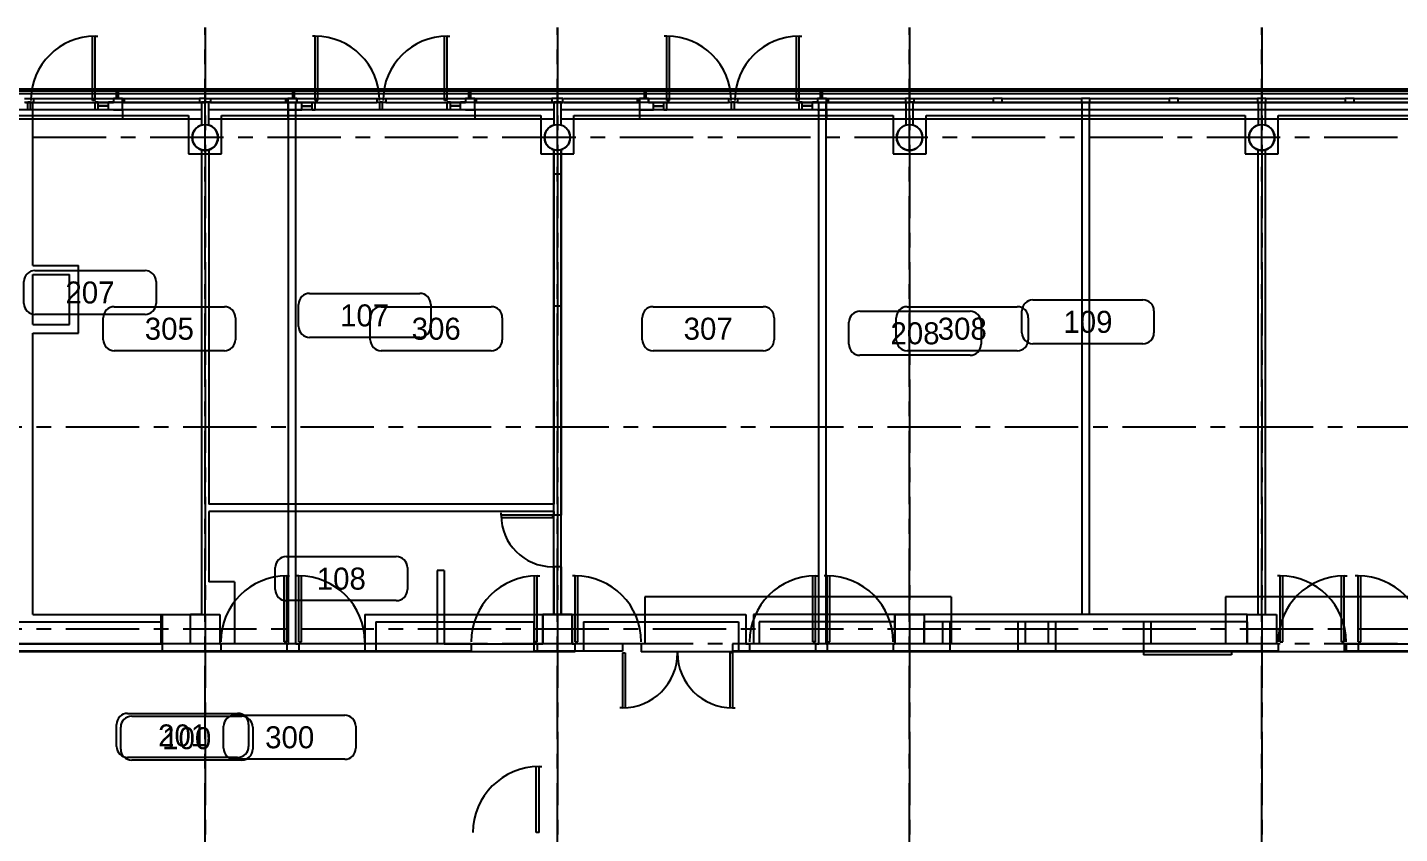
# Model space of a CAD drawing. Header units: inches. Extents: x -116 to 4157, y -436 to 3586.
# Drawn here: x 2633 to 3381, y 2877 to 3317 of the extents above; entities that cross this region are included whole.
import ezdxf
from ezdxf.enums import TextEntityAlignment as Align

# ---------------------------------------------------------------- set-up
doc = ezdxf.new("R2010")
doc.units = ezdxf.units.IN
doc.header["$LTSCALE"] = 32
doc.header["$MEASUREMENT"] = 0
doc.linetypes.add('CENTER', pattern=[2, 1.25, -0.25, 0.25, -0.25])
doc.layers.get('0').update_dxf_attribs({"color": 5, "linetype": 'CONTINUOUS'})
for name, color, linetype in [('F1-BLDG1', 7, 'CONTINUOUS'), ('F1-BLDG3', 161, 'CONTINUOUS'), ('f1-bldg4', 2, 'CONTINUOUS'), ('F1-DOOR1', 3, 'CONTINUOUS'), ('F1-RMNOS', 3, 'CONTINUOUS'), ('F1-WINDOW1', 1, 'CONTINUOUS'), ('F1-WINDOW2', 4, 'CONTINUOUS'), ('F2-BLDG1', 7, 'CONTINUOUS'), ('F2-BLDG3', 161, 'CONTINUOUS'), ('f2-bldg4', 2, 'CONTINUOUS'), ('F2-DOOR1', 3, 'CONTINUOUS'), ('F2-RMNOS', 3, 'CONTINUOUS'), ('F2-WINDOW1', 1, 'CONTINUOUS'), ('F2-WINDOW2', 4, 'CONTINUOUS'), ('F3-BLDG1', 7, 'CONTINUOUS'), ('F3-BLDG3', 161, 'CONTINUOUS'), ('f3-bldg4', 2, 'CONTINUOUS'), ('F3-DOOR1', 3, 'CONTINUOUS'), ('F3-RMNOS', 3, 'CONTINUOUS'), ('F3-WINDOW1', 1, 'CONTINUOUS'), ('F3-WINDOW2', 4, 'CONTINUOUS'), ('FB-BLDG1', 7, 'CONTINUOUS')]:
    doc.layers.add(name, color=color, linetype=linetype)
for name, color, linetype, plot in [('F1-CENTER-MISC', 240, 'CENTER', False), ('F1-COLUMN1', 8, 'CONTINUOUS', False), ('F2-COLUMN1', 8, 'CONTINUOUS', False), ('F3-COLUMN1', 8, 'CONTINUOUS', False), ('fb-centermisc1', 20, 'CENTER', False)]:
    doc.layers.add(name, color=color, linetype=linetype, plot=plot)
doc.styles.add('RMNOS', font='HANDLET.SHX')

# ---------------------------------------------------------------- blocks, each defined once
blk = doc.blocks.new('ADR-36L')
for p, q in [((0, 37), (-1.5, 37)), ((0, 1), (0, 37)), ((1.5, 1), (1.5, 36.97)), ((0, 1), (1.5, 1))]:
    blk.add_line(p, q)
blk.add_arc((0, 1), 36, 0, 90)
blk = doc.blocks.new('ADR-36R')
for p, q in [((-1.5, 1), (-1.5, 36.97)), ((0, 1), (0, 37)), ((0, 37), (1.5, 37)), ((0, 1), (-1.5, 1))]:
    blk.add_line(p, q)
blk.add_arc((0, 1), 36, 90, 180)
blk = doc.blocks.new('ADR-30R')
for p, q in [((-1.5, 1), (-1.5, 30.96)), ((0, 31), (1.5, 31)), ((0, 1), (0, 31)), ((0, 1), (-1.5, 1))]:
    blk.add_line(p, q)
blk.add_arc((0, 1), 30, 90, 180)
blk = doc.blocks.new('ADR-30L')
for p, q in [((0, 31), (-1.5, 31)), ((0, 1), (0, 31)), ((1.5, 1), (1.5, 30.96)), ((0, 1), (1.5, 1))]:
    blk.add_line(p, q)
blk.add_arc((0, 1), 30, 0, 90)
blk = doc.blocks.new('RMNOS')
at = {"color": 11}
for p, q in [((-0.3125, 0.125), (0.3125, 0.125)), ((-0.375, -0.0625), (-0.375, 0.0625)), ((0.375, 0.0625), (0.375, -0.0625)), ((0.3125, -0.125), (-0.3125, -0.125))]:
    blk.add_line(p, q, dxfattribs=at)
for centre, start, end in [((-0.3125, 0.0625), 90, 180), ((0.3125, 0.0625), 0, 90), ((-0.3125, -0.0625), 180, 270), ((0.3125, -0.0625), 270, 0)]:
    blk.add_arc(centre, 0.0625, start, end, dxfattribs=at)
at = {"color": 9, "style": 'RMNOS'}
blk.add_attdef('ROOM', text='', height=0.125, dxfattribs=at).set_placement((0, 0), align=Align.MIDDLE)

msp = doc.modelspace()

# ---------------------------------------------------------------- linework, layer by layer
at = {"layer": 'F1-BLDG1'}
for p, q in [((2728.03, 3276.25), (2728.03, 3263.71)), ((2732.03, 3276.25), (2728.03, 3276.25)), ((2732.03, 3263.71), (2732.03, 3276.25)), ((2920.03, 3276.25), (2920.03, 3263.71)), ((2924.03, 3276.25), (2920.03, 3276.25)), ((2924.03, 3263.71), (2924.03, 3276.25)), ((2728.03, 3250.29), (2728.03, 2997)), ((2732.03, 3250.29), (2732.03, 3057)), ((2920.03, 3250.29), (2920.03, 3057)), ((2924.03, 3250.29), (2924.03, 3051)), ((2920.03, 3057), (2732.03, 3057)), ((2920.03, 3053), (2732.03, 3053)), ((2732.03, 3053), (2732.03, 3014.75)), ((2920.03, 3053), (2920.03, 3051)), ((2924.03, 3051), (2920.03, 3051)), ((2924.03, 3023), (2920.03, 3023)), ((2920.03, 3023), (2920.03, 2997)), ((2924.03, 3023), (2924.03, 2997)), ((2746.03, 3014.75), (2732.03, 3014.75)), ((2746.03, 3014.75), (2746.03, 2981)), ((2856.53, 3021), (2856.53, 2981)), ((2860.28, 3021), (2856.53, 3021)), ((2860.28, 3021), (2860.28, 2981)), ((2969.78, 3006.5), (2969.78, 2981)), ((3136.78, 3006.5), (2969.78, 3006.5)), ((3136.78, 3006.5), (3136.78, 2981)), ((3286.28, 3006.5), (3286.28, 2981)), ((3450.78, 3006.5), (3286.28, 3006.5)), ((2706.53, 2997), (2706.53, 2981)), ((2706.53, 2997), (2722.03, 2997)), ((2728.03, 2997), (2722.03, 2997)), ((2914.03, 2997), (2914.03, 2981)), ((2930.03, 2997), (2914.03, 2997)), ((2930.03, 2981), (2930.03, 2997)), ((2546.78, 2981), (2706.53, 2981)), ((2856.53, 2981), (2746.03, 2981)), ((2860.28, 2981), (2914.03, 2981)), ((2930.03, 2981), (2931.78, 2981)), ((2931.78, 2976.5), (2931.78, 2981)), ((2967.78, 2981), (2967.78, 2976.5)), ((2969.78, 2981), (2967.78, 2981)), ((3286.28, 2981), (3136.78, 2981)), ((2931.78, 2976.5), (2526.03, 2976.5)), ((3452.78, 2976.5), (2967.78, 2976.5))]:
    msp.add_line(p, q, dxfattribs=at)
for centre in [(3114.03, 3257), (3306.03, 3257)]:
    msp.add_circle(centre, 7, dxfattribs=at)
for centre, start, end in [((2730.03, 3257), 106.60155, 253.39845), ((2730.03, 3257), 286.60155, 73.39845), ((2922.03, 3257), 106.60155, 253.39845), ((2922.03, 3257), 286.60155, 73.39845)]:
    msp.add_arc(centre, 7, start, end, dxfattribs=at)
at = {"layer": 'F1-BLDG3'}
for p, q in [((2682.78, 3278.25), (2682.78, 3282.5)), ((2682.78, 3282.5), (2777.78, 3282.5)), ((2777.78, 3278.25), (2777.78, 3282.5)), ((2874.78, 3278.25), (2874.78, 3282.5)), ((2874.78, 3282.5), (2969.53, 3282.5)), ((2969.53, 3278.25), (2969.53, 3282.5)), ((3066.53, 3282.5), (3738.91, 3282.5)), ((3066.53, 3278.25), (3066.53, 3282.5)), ((2728.03, 3272), (2685.03, 3272)), ((2775.03, 3272), (2732.03, 3272)), ((2920.03, 3272), (2877.03, 3272)), ((2966.78, 3272), (2924.03, 3272)), ((3496.03, 3272), (3068.78, 3272))]:
    msp.add_line(p, q, dxfattribs=at)
at = {"layer": 'f1-bldg4'}
for p, q in [((2681.78, 3278.25), (2681.78, 3283.5)), ((2681.78, 3283.5), (2778.78, 3283.5)), ((2778.78, 3278.25), (2778.78, 3283.5)), ((2873.78, 3278.25), (2873.78, 3283.5)), ((2873.78, 3283.5), (2970.53, 3283.5)), ((2970.53, 3278.25), (2970.53, 3283.5)), ((3065.53, 3283.5), (3739.91, 3283.5)), ((3065.53, 3278.25), (3065.53, 3283.5)), ((2685.03, 3272), (2685.03, 3267.25)), ((2775.03, 3272), (2775.03, 3267.25)), ((2877.03, 3272), (2877.03, 3267.25)), ((2966.78, 3272), (2966.78, 3267.25)), ((3068.78, 3272), (3068.78, 3267.25)), ((2685.03, 3267.25), (2728.03, 3267.25)), ((2732.03, 3267.25), (2775.03, 3267.25)), ((2877.03, 3267.25), (2920.03, 3267.25)), ((2924.03, 3267.25), (2966.78, 3267.25)), ((3068.78, 3267.25), (3496.03, 3267.25))]:
    msp.add_line(p, q, dxfattribs=at)
at = {"layer": 'F1-CENTER-MISC'}
for p, q in [((2730.03, 3317), (2730.03, 2417)), ((2730.03, 3317), (2730.03, 2417)), ((2922.03, 3317), (2922.03, 2417)), ((2922.03, 3317), (2922.03, 2417)), ((3114.03, 3317), (3114.03, 2417)), ((3114.03, 3317), (3114.03, 2417)), ((3306.03, 3317), (3306.03, 2417)), ((3306.03, 3317), (3306.03, 2417)), ((3956.03, 3257), (1688.03, 3257)), ((3956.03, 2981), (1687.65, 2981))]:
    msp.add_line(p, q, dxfattribs=at)
at = {"layer": 'F1-COLUMN1'}
for p, q in [((2722.03, 2997), (2738.03, 2997)), ((2722.03, 2981), (2722.03, 2997)), ((2738.03, 2997), (2738.03, 2981)), ((2914.03, 2997), (2930.03, 2997)), ((2914.03, 2981), (2914.03, 2997)), ((2930.03, 2997), (2930.03, 2981)), ((3106.03, 2997), (3122.03, 2997)), ((3106.03, 2981), (3106.03, 2997)), ((3122.03, 2997), (3122.03, 2981)), ((3298.03, 2997), (3314.03, 2997)), ((3298.03, 2981), (3298.03, 2997)), ((3314.03, 2997), (3314.03, 2981)), ((2738.03, 2981), (2722.03, 2981)), ((2930.03, 2981), (2914.03, 2981)), ((3122.03, 2981), (3106.03, 2981)), ((3314.03, 2981), (3298.03, 2981))]:
    msp.add_line(p, q, dxfattribs=at)
for centre in [(2730.03, 3257), (2922.03, 3257), (3114.03, 3257), (3306.03, 3257)]:
    msp.add_circle(centre, 7, dxfattribs=at)
at = {"layer": 'F1-WINDOW1'}
for p, q in [((2671.78, 3276.25), (2677.28, 3276.25)), ((2686.03, 3278.25), (2727.03, 3278.25)), ((2686.03, 3276.25), (2727.03, 3276.25)), ((2733.03, 3278.25), (2774.03, 3278.25)), ((2733.03, 3276.25), (2774.03, 3276.25)), ((2782.78, 3276.25), (2788.28, 3276.25)), ((2863.78, 3276.25), (2869.28, 3276.25)), ((2878.03, 3278.25), (2919.03, 3278.25)), ((2878.03, 3276.25), (2919.03, 3276.25)), ((2925.34, 3278.25), (2965.78, 3278.25)), ((2925.34, 3276.25), (2965.78, 3276.25)), ((2974.53, 3276.25), (2980.03, 3276.25)), ((3055.53, 3276.25), (3061.03, 3276.25)), ((3069.66, 3276.25), (3111.66, 3276.25)), ((3069.78, 3278.25), (3111.78, 3278.25)), ((3116.16, 3276.25), (3159.41, 3276.25)), ((3116.28, 3278.25), (3159.53, 3278.25)), ((3164.53, 3278.25), (3207.78, 3278.25)), ((3164.53, 3276.25), (3207.78, 3276.25)), ((3212.28, 3278.25), (3255.53, 3278.25)), ((3212.28, 3276.25), (3255.53, 3276.25)), ((3260.53, 3276.25), (3303.66, 3276.25)), ((3260.66, 3278.25), (3303.78, 3278.25)), ((3308.28, 3278.25), (3351.41, 3278.25)), ((3308.28, 3276.25), (3351.41, 3276.25)), ((3356.41, 3278.25), (3399.41, 3278.25)), ((3356.41, 3276.25), (3399.41, 3276.25)), ((2677.28, 3274.25), (2671.78, 3274.25)), ((2677.28, 3274), (2671.78, 3274)), ((2677.28, 3272), (2671.78, 3272)), ((2782.78, 3274.25), (2788.28, 3274.25)), ((2782.78, 3274), (2788.28, 3274)), ((2788.28, 3272), (2782.78, 3272)), ((2869.28, 3274.25), (2863.78, 3274.25)), ((2869.28, 3274), (2863.78, 3274)), ((2869.28, 3272), (2863.78, 3272)), ((2974.53, 3274.25), (2980.03, 3274.25)), ((2974.53, 3274), (2980.03, 3274)), ((2980.03, 3272), (2974.53, 3272)), ((3061.03, 3274.25), (3055.53, 3274.25)), ((3061.03, 3274), (3055.53, 3274)), ((3061.03, 3272), (3055.53, 3272))]:
    msp.add_line(p, q, dxfattribs=at)
at = {"layer": 'F1-WINDOW2'}
for p, q in [((2634.78, 3276.25), (2633.28, 3276.25)), ((2633.28, 3272), (2633.28, 3276.25)), ((2634.78, 3272), (2634.78, 3276.25)), ((2670.03, 3272), (2670.03, 3276.25)), ((2671.78, 3276.25), (2670.03, 3276.25)), ((2671.78, 3272), (2671.78, 3276.25)), ((2680.03, 3276.25), (2677.28, 3276.25)), ((2677.28, 3272), (2677.28, 3276.25)), ((2680.03, 3278.25), (2680.03, 3276.25)), ((2685.03, 3278.25), (2680.03, 3278.25)), ((2685.03, 3276), (2685.03, 3278.25)), ((2685.03, 3278.25), (2686.03, 3278.25)), ((2685.03, 3272), (2685.03, 3278.25)), ((2686.03, 3276), (2686.03, 3278.25)), ((2727.03, 3278.25), (2727.03, 3276.25)), ((2730.03, 3278.25), (2727.03, 3278.25)), ((2727.03, 3276.25), (2730.03, 3276.25)), ((2730.03, 3278.25), (2733.03, 3278.25)), ((2733.03, 3276.25), (2730.03, 3276.25)), ((2733.03, 3278.25), (2733.03, 3276.25)), ((2774.03, 3278.25), (2775.03, 3278.25)), ((2774.03, 3276), (2774.03, 3278.25)), ((2775.03, 3278.25), (2775.03, 3272)), ((2780.03, 3278.25), (2775.03, 3278.25)), ((2775.03, 3276), (2775.03, 3278.25)), ((2780.03, 3276.25), (2780.03, 3278.25)), ((2780.03, 3276.25), (2782.78, 3276.25)), ((2782.78, 3272), (2782.78, 3276.25)), ((2788.28, 3272), (2788.28, 3276.25)), ((2788.28, 3276.25), (2790.03, 3276.25)), ((2790.03, 3272), (2790.03, 3276.25)), ((2825.28, 3272), (2825.28, 3276.25)), ((2826.78, 3276.25), (2825.28, 3276.25)), ((2826.78, 3272), (2826.78, 3276.25)), ((2863.78, 3276.25), (2862.03, 3276.25)), ((2862.03, 3272), (2862.03, 3276.25)), ((2863.78, 3272), (2863.78, 3276.25)), ((2869.28, 3272), (2869.28, 3276.25)), ((2872.03, 3276.25), (2869.28, 3276.25)), ((2877.03, 3278.25), (2872.03, 3278.25)), ((2872.03, 3278.25), (2872.03, 3276.25)), ((2877.03, 3272), (2877.03, 3278.25)), ((2877.03, 3278.25), (2878.03, 3278.25)), ((2877.03, 3276), (2877.03, 3278.25)), ((2878.03, 3276), (2878.03, 3278.25)), ((2919.03, 3278.25), (2919.03, 3276.25)), ((2925.03, 3278.25), (2919.03, 3278.25)), ((2919.03, 3276.25), (2925.03, 3276.25)), ((2925.03, 3276.25), (2925.03, 3278.25)), ((2965.78, 3276), (2965.78, 3278.25)), ((2965.78, 3278.25), (2966.78, 3278.25)), ((2966.78, 3276), (2966.78, 3278.25)), ((2971.78, 3278.25), (2966.78, 3278.25)), ((2966.78, 3278.25), (2966.78, 3272)), ((2971.78, 3276.25), (2971.78, 3278.25)), ((2971.78, 3276.25), (2974.53, 3276.25)), ((2974.53, 3272), (2974.53, 3276.25)), ((2980.03, 3276.25), (2981.78, 3276.25)), ((2980.03, 3272), (2980.03, 3276.25)), ((2981.78, 3272), (2981.78, 3276.25)), ((3018.53, 3276.25), (3017.03, 3276.25)), ((3017.03, 3272), (3017.03, 3276.25)), ((3018.53, 3272), (3018.53, 3276.25)), ((3053.78, 3272), (3053.78, 3276.25)), ((3055.53, 3276.25), (3053.78, 3276.25)), ((3055.53, 3272), (3055.53, 3276.25)), ((3063.78, 3276.25), (3061.03, 3276.25)), ((3061.03, 3272), (3061.03, 3276.25)), ((3063.78, 3278.25), (3063.78, 3276.25)), ((3068.78, 3278.25), (3063.78, 3278.25)), ((3068.78, 3276), (3068.78, 3278.25)), ((3068.78, 3278.25), (3069.78, 3278.25)), ((3068.78, 3272), (3068.78, 3278.25)), ((3069.78, 3276), (3069.78, 3278.25)), ((3111.78, 3278.25), (3111.78, 3276.25)), ((3114.03, 3278.25), (3111.78, 3278.25)), ((3111.78, 3276.25), (3114.03, 3276.25)), ((3114.03, 3278.25), (3116.28, 3278.25)), ((3116.28, 3276.25), (3114.03, 3276.25)), ((3116.28, 3278.25), (3116.28, 3276.25)), ((3164.53, 3278.25), (3159.53, 3278.25)), ((3159.53, 3278.25), (3159.53, 3276.25)), ((3159.53, 3276.25), (3164.53, 3276.25)), ((3164.53, 3276.25), (3164.53, 3278.25)), ((3212.28, 3278.25), (3207.78, 3278.25)), ((3207.78, 3278.25), (3207.78, 3276.25)), ((3207.78, 3276.25), (3212.28, 3276.25)), ((3212.28, 3276.25), (3212.28, 3278.25)), ((3255.53, 3278.25), (3255.53, 3276.25)), ((3260.53, 3278.25), (3255.53, 3278.25)), ((3255.53, 3276.25), (3260.53, 3276.25)), ((3260.53, 3276.25), (3260.53, 3278.25)), ((3303.78, 3278.25), (3303.78, 3276.25)), ((3308.28, 3278.25), (3303.78, 3278.25)), ((3303.78, 3276.25), (3308.28, 3276.25)), ((3308.28, 3276.25), (3308.28, 3278.25)), ((3356.41, 3278.25), (3351.41, 3278.25)), ((3351.41, 3278.25), (3351.41, 3276.25)), ((3351.41, 3276.25), (3356.41, 3276.25)), ((3356.41, 3276.25), (3356.41, 3278.25)), ((2634.78, 3272), (2633.28, 3272)), ((2671.78, 3272), (2670.03, 3272)), ((2680.03, 3272), (2677.28, 3272)), ((2680.03, 3272), (2685.03, 3272)), ((2686.03, 3276), (2685.03, 3276)), ((2775.03, 3276), (2774.03, 3276)), ((2775.03, 3272), (2780.03, 3272)), ((2780.03, 3272), (2782.78, 3272)), ((2788.28, 3272), (2790.03, 3272)), ((2826.78, 3272), (2825.28, 3272)), ((2863.78, 3272), (2862.03, 3272)), ((2872.03, 3272), (2869.28, 3272)), ((2872.03, 3272), (2877.03, 3272)), ((2878.03, 3276), (2877.03, 3276)), ((2966.78, 3276), (2965.78, 3276)), ((2966.78, 3272), (2971.78, 3272)), ((2971.78, 3272), (2974.53, 3272)), ((2980.03, 3272), (2981.78, 3272)), ((3018.53, 3272), (3017.03, 3272)), ((3055.53, 3272), (3053.78, 3272)), ((3063.78, 3272), (3061.03, 3272)), ((3063.78, 3272), (3068.78, 3272)), ((3069.78, 3276), (3068.78, 3276))]:
    msp.add_line(p, q, dxfattribs=at)
at = {"layer": 'F2-BLDG1'}
for p, q in [((2732.03, 3276), (2728.03, 3276)), ((2732.03, 3276), (2728.03, 3276)), ((2728.03, 3276), (2728.03, 3263.71)), ((2732.03, 3263.71), (2732.03, 3276)), ((2920.03, 3276), (2920.03, 3263.71)), ((2924.03, 3276), (2920.03, 3276)), ((2924.03, 3276), (2920.03, 3276)), ((2924.03, 3263.71), (2924.03, 3276)), ((3116.03, 3276), (3112.03, 3276)), ((3112.03, 3276), (3112.03, 3263.71)), ((3116.03, 3263.71), (3116.03, 3276)), ((3304.03, 3276), (3304.03, 3263.71)), ((3308.03, 3276), (3304.03, 3276)), ((3308.03, 3263.71), (3308.03, 3276)), ((2920.03, 3237), (2920.03, 3250.29)), ((2924.03, 3237), (2924.03, 3250.29)), ((3304.03, 2997), (3304.03, 3250.29)), ((3308.03, 2997), (3308.03, 3250.29)), ((2924.03, 3237), (2920.03, 3237)), ((2920.03, 2997), (2920.03, 3165)), ((2924.03, 3165), (2920.03, 3165)), ((2924.03, 2997), (2924.03, 3165)), ((2706.03, 2981), (2706.03, 2997)), ((2706.03, 2997), (2738.03, 2997)), ((2738.03, 2997), (2738.04, 2981)), ((2914.03, 2981), (2914.03, 2997)), ((2914.03, 2997), (2920.03, 2997)), ((2924.03, 2997), (2930.03, 2997)), ((2930.03, 2997), (2930.03, 2981)), ((3298.03, 2997), (3029.03, 2997)), ((3029.03, 2997), (3029.03, 2981)), ((3106.03, 2997), (3122.03, 2997)), ((3298.03, 2997), (3304.03, 2997)), ((3308.03, 2997), (3314.03, 2997)), ((3314.03, 2997), (3314.03, 2981)), ((2875.04, 2977), (2436.28, 2977)), ((2706.03, 2981), (2546.03, 2981)), ((2738.03, 2981), (2738.04, 2981)), ((2875.04, 2981), (2738.04, 2981)), ((2875.04, 2981), (2875.04, 2977)), ((2911.04, 2981), (2911.04, 2977)), ((2914.03, 2981), (2911.04, 2981)), ((2957.53, 2977), (2911.04, 2977)), ((2957.53, 2981), (2930.03, 2981)), ((2957.53, 2981), (2957.53, 2977)), ((3017.53, 2981), (3017.53, 2977)), ((3029.03, 2981), (3017.53, 2981)), ((3315.03, 2977), (3017.53, 2977)), ((3315.03, 2981), (3314.03, 2981)), ((3315.03, 2981), (3315.03, 2977)), ((3352.03, 2981), (3474.03, 2981)), ((3352.03, 2981), (3352.03, 2977)), ((3839.28, 2977), (3352.03, 2977))]:
    msp.add_line(p, q, dxfattribs=at)
for centre, start, end in [((2730.03, 3257), 106.60155, 73.39845), ((2922.03, 3257), 106.60155, 253.39845), ((2922.03, 3257), 286.60155, 73.39845), ((3114.03, 3257), 106.60155, 73.39845), ((3306.03, 3257), 106.60155, 253.39845), ((3306.03, 3257), 286.60155, 73.39845)]:
    msp.add_arc(centre, 7, start, end, dxfattribs=at)
at = {"layer": 'F2-BLDG3'}
for p, q in [((1772.03, 3282.5), (3880.03, 3282.5)), ((2728.03, 3272), (2540.03, 3272)), ((2920.03, 3272), (2732.03, 3272)), ((3112.03, 3272), (2924.03, 3272)), ((3304.03, 3272), (3116.03, 3272)), ((3496.03, 3272), (3308.03, 3272)), ((3032.03, 2993), (3032.03, 2981)), ((3106.03, 2993), (3032.03, 2993)), ((3106.03, 2993), (3106.03, 2981)), ((3298.03, 2993), (3122.03, 2993)), ((3122.03, 2993), (3122.03, 2981)), ((3298.03, 2993), (3298.03, 2981)), ((3106.03, 2981), (3032.03, 2981)), ((3298.03, 2981), (3122.03, 2981))]:
    msp.add_line(p, q, dxfattribs=at)
at = {"layer": 'f2-bldg4'}
for p, q in [((1772.03, 3283.5), (3880.03, 3283.5)), ((2540.03, 3267.25), (2728.03, 3267.25)), ((2732.03, 3267.25), (2920.03, 3267.25)), ((2924.03, 3267.25), (3112.03, 3267.25)), ((3116.03, 3267.25), (3304.03, 3267.25)), ((3308.03, 3267.25), (3496.03, 3267.25))]:
    msp.add_line(p, q, dxfattribs=at)
at = {"layer": 'F2-COLUMN1'}
for p, q in [((2706.03, 2997), (2738.03, 2997)), ((2706.03, 2981), (2706.03, 2997)), ((2738.03, 2997), (2738.03, 2981)), ((2914.03, 2997), (2930.03, 2997)), ((2914.03, 2981), (2914.03, 2997)), ((2930.03, 2997), (2930.03, 2981)), ((3106.03, 2981), (3106.03, 2997)), ((3106.03, 2997), (3122.03, 2997)), ((3122.03, 2997), (3122.03, 2981)), ((3298.03, 2997), (3314.03, 2997)), ((3298.03, 2981), (3298.03, 2997)), ((3314.03, 2997), (3314.03, 2981)), ((2930.03, 2981), (2914.03, 2981)), ((3122.03, 2981), (3106.03, 2981)), ((3314.03, 2981), (3298.03, 2981))]:
    msp.add_line(p, q, dxfattribs=at)
for centre in [(2730.03, 3257), (2922.03, 3257), (3114.03, 3257), (3306.03, 3257)]:
    msp.add_circle(centre, 7, dxfattribs=at)
at = {"layer": 'F2-WINDOW1'}
for p, q in [((2636.53, 3278.25), (2680.03, 3278.25)), ((2685.03, 3278.25), (2727.03, 3278.25)), ((2733.03, 3278.25), (2775.03, 3278.25)), ((2780.03, 3278.25), (2823.53, 3278.25)), ((2828.53, 3278.25), (2872.03, 3278.25)), ((2877.03, 3278.25), (2919.03, 3278.25)), ((2925.34, 3278.25), (2966.78, 3278.25)), ((2971.78, 3278.25), (3015.28, 3278.25)), ((3020.28, 3278.25), (3063.78, 3278.25)), ((3068.78, 3278.25), (3111.78, 3278.25)), ((3116.28, 3278.25), (3159.53, 3278.25)), ((3164.53, 3278.25), (3207.78, 3278.25)), ((3212.28, 3278.25), (3255.53, 3278.25)), ((3260.66, 3278.25), (3303.78, 3278.25)), ((3308.28, 3278.25), (3351.41, 3278.25)), ((3356.41, 3278.25), (3399.41, 3278.25)), ((2636.53, 3276), (2680.03, 3276)), ((2685.03, 3276), (2727.03, 3276)), ((2733.03, 3276), (2775.03, 3276)), ((2780.03, 3276), (2823.53, 3276)), ((2828.53, 3276), (2872.03, 3276)), ((2877.03, 3276), (2919.03, 3276)), ((2925.34, 3276), (2966.78, 3276)), ((2971.78, 3276), (3015.28, 3276)), ((3020.28, 3276), (3063.78, 3276)), ((3068.66, 3276), (3111.66, 3276)), ((3116.16, 3276), (3159.41, 3276)), ((3164.53, 3276), (3207.78, 3276)), ((3212.28, 3276), (3255.53, 3276)), ((3260.53, 3276), (3303.66, 3276)), ((3308.28, 3276), (3351.41, 3276)), ((3356.41, 3276), (3399.41, 3276))]:
    msp.add_line(p, q, dxfattribs=at)
at = {"layer": 'F2-WINDOW2'}
for p, q in [((2631.53, 3278.25), (2636.53, 3278.25)), ((2636.53, 3278.25), (2636.53, 3276)), ((2680.03, 3278.25), (2680.03, 3276)), ((2680.03, 3278.25), (2685.03, 3278.25)), ((2685.03, 3278.25), (2685.03, 3276)), ((2727.03, 3278.25), (2727.03, 3276)), ((2730.03, 3278.25), (2727.03, 3278.25)), ((2730.03, 3278.25), (2733.03, 3278.25)), ((2733.03, 3278.25), (2733.03, 3276)), ((2775.03, 3278.25), (2780.03, 3278.25)), ((2775.03, 3278.25), (2775.03, 3276)), ((2780.03, 3278.25), (2780.03, 3276)), ((2823.53, 3278.25), (2823.53, 3276)), ((2823.53, 3278.25), (2828.53, 3278.25)), ((2828.53, 3278.25), (2828.53, 3276)), ((2872.03, 3278.25), (2877.03, 3278.25)), ((2872.03, 3278.25), (2872.03, 3276)), ((2877.03, 3278.25), (2877.03, 3276)), ((2919.03, 3278.25), (2919.03, 3276)), ((2925.03, 3278.25), (2919.03, 3278.25)), ((2925.03, 3276), (2925.03, 3278.25)), ((2966.78, 3278.25), (2966.78, 3276)), ((2966.78, 3278.25), (2971.78, 3278.25)), ((2971.78, 3278.25), (2971.78, 3276)), ((3015.28, 3278.25), (3020.28, 3278.25)), ((3015.28, 3278.25), (3015.28, 3276)), ((3020.28, 3278.25), (3020.28, 3276)), ((3063.78, 3278.25), (3063.78, 3276)), ((3063.78, 3278.25), (3068.78, 3278.25)), ((3068.78, 3278.25), (3068.78, 3276)), ((3111.78, 3278.25), (3111.78, 3276)), ((3114.03, 3278.25), (3111.78, 3278.25)), ((3114.03, 3278.25), (3116.28, 3278.25)), ((3116.28, 3278.25), (3116.28, 3276)), ((3164.53, 3278.25), (3159.53, 3278.25)), ((3159.53, 3278.25), (3159.53, 3276)), ((3164.53, 3276), (3164.53, 3278.25)), ((3212.28, 3278.25), (3207.78, 3278.25)), ((3207.78, 3278.25), (3207.78, 3276)), ((3212.28, 3276), (3212.28, 3278.25)), ((3255.53, 3278.25), (3255.53, 3276)), ((3260.53, 3278.25), (3255.53, 3278.25)), ((3260.53, 3276), (3260.53, 3278.25)), ((3303.78, 3278.25), (3303.78, 3276)), ((3308.28, 3278.25), (3303.78, 3278.25)), ((3308.28, 3276), (3308.28, 3278.25)), ((3356.41, 3278.25), (3351.41, 3278.25)), ((3351.41, 3278.25), (3351.41, 3276)), ((3356.41, 3276), (3356.41, 3278.25)), ((2636.53, 3276), (2631.53, 3276)), ((2685.03, 3276), (2680.03, 3276)), ((2727.03, 3276), (2730.03, 3276)), ((2733.03, 3276), (2730.03, 3276)), ((2780.03, 3276), (2775.03, 3276)), ((2828.53, 3276), (2823.53, 3276)), ((2877.03, 3276), (2872.03, 3276)), ((2919.03, 3276), (2925.03, 3276)), ((2971.78, 3276), (2966.78, 3276)), ((3020.28, 3276), (3015.28, 3276)), ((3068.78, 3276), (3063.78, 3276)), ((3111.78, 3276), (3114.03, 3276)), ((3116.28, 3276), (3114.03, 3276)), ((3159.53, 3276), (3164.53, 3276)), ((3207.78, 3276), (3212.28, 3276)), ((3255.53, 3276), (3260.53, 3276)), ((3303.78, 3276), (3308.28, 3276)), ((3351.41, 3276), (3356.41, 3276))]:
    msp.add_line(p, q, dxfattribs=at)
at = {"layer": 'F3-BLDG1'}
for p, q in [((2632.03, 3276), (2636.03, 3276)), ((2636.03, 3187.25), (2636.03, 3276)), ((2732.03, 3276), (2728.03, 3276)), ((2732.03, 3276), (2728.03, 3276)), ((2728.03, 3276), (2728.03, 3263.71)), ((2732.03, 3263.71), (2732.03, 3276)), ((2775.53, 2981), (2775.53, 3276)), ((2776.03, 3276), (2780.03, 3276)), ((2779.53, 2981), (2779.53, 3276)), ((2924.03, 3276), (2920.03, 3276)), ((2924.03, 3276), (2920.03, 3276)), ((2924.03, 3276), (2920.03, 3276)), ((2920.03, 3276), (2920.03, 3263.71)), ((2924.03, 3263.71), (2924.03, 3276)), ((3064.03, 3276), (3068.03, 3276)), ((3064.53, 2981), (3064.53, 3276)), ((3068.53, 2981), (3068.53, 3276)), ((3116.03, 3276), (3112.03, 3276)), ((3112.03, 3276), (3112.03, 3263.71)), ((3116.03, 3263.71), (3116.03, 3276)), ((3208.03, 2997), (3208.03, 3276)), ((3212.03, 3276), (3208.03, 3276)), ((3212.03, 2997), (3212.03, 3276)), ((3308.03, 3276), (3304.03, 3276)), ((3308.03, 3276), (3304.03, 3276)), ((3304.03, 3276), (3304.03, 3263.71)), ((3308.03, 3263.71), (3308.03, 3276)), ((3352.03, 3276), (3356.03, 3276)), ((2920.03, 2997), (2920.03, 3250.29)), ((2924.03, 2997), (2924.03, 3250.29)), ((2636.03, 3187.25), (2661.03, 3187.25)), ((2661.03, 3150.25), (2661.03, 3187.25)), ((2636.03, 2997), (2636.03, 3150.25)), ((2636.03, 3150.25), (2661.03, 3150.25)), ((2550.04, 2993), (2706.54, 2993)), ((2636.03, 2997), (2722.03, 2997)), ((2706.54, 2993), (2706.54, 2977)), ((2722.03, 2997), (2738.03, 2997)), ((2738.03, 2997), (2738.03, 2981)), ((2817.04, 2997), (2913.29, 2997)), ((2817.04, 2997), (2817.04, 2977)), ((2823.04, 2993), (2909.29, 2993)), ((2823.04, 2993), (2823.04, 2977)), ((2909.29, 2993), (2909.29, 2977)), ((2913.29, 2997), (2920.03, 2997)), ((2924.03, 2997), (2932.29, 2997)), ((2932.29, 2997), (3024.79, 2997)), ((2936.29, 2993), (3020.79, 2993)), ((2936.29, 2993), (2936.29, 2977)), ((3020.79, 2993), (3020.79, 2977)), ((3024.79, 2997), (3024.79, 2981)), ((3122.03, 2997), (3106.03, 2997)), ((3106.03, 2997), (3106.03, 2981)), ((3208.03, 2997), (3122.03, 2997)), ((3136.03, 2993), (3136.03, 2977)), ((3173.03, 2993), (3136.03, 2993)), ((3173.03, 2993), (3173.03, 2977)), ((3193.53, 2993), (3193.53, 2977)), ((3241.53, 2993), (3193.53, 2993)), ((3298.03, 2997), (3212.03, 2997)), ((3241.53, 2993), (3241.53, 2975)), ((3298.03, 2997), (3314.03, 2997)), ((3314.03, 2997), (3314.03, 2981)), ((2738.54, 2977), (2706.54, 2977)), ((2738.03, 2981), (2738.04, 2981)), ((2738.03, 2981), (2738.54, 2981)), ((2738.54, 2981), (2738.54, 2977)), ((2774.54, 2981), (2774.54, 2977)), ((2774.54, 2981), (2775.53, 2981)), ((2781.04, 2977), (2774.54, 2977)), ((2779.53, 2981), (2781.04, 2981)), ((2781.04, 2981), (2781.04, 2977)), ((2823.04, 2977), (2817.04, 2977)), ((2936.29, 2977), (2909.29, 2977)), ((3026.78, 2977), (3020.79, 2977)), ((3024.79, 2981), (3026.78, 2981)), ((3026.78, 2981), (3026.78, 2977)), ((3062.78, 2981), (3062.78, 2977)), ((3062.78, 2981), (3064.53, 2981)), ((3069.03, 2977), (3062.78, 2977)), ((3068.53, 2981), (3069.03, 2981)), ((3069.03, 2981), (3069.03, 2977)), ((3105.03, 2981), (3105.03, 2977)), ((3105.03, 2981), (3106.03, 2981)), ((3136.03, 2977), (3105.03, 2977)), ((3193.53, 2977), (3173.03, 2977)), ((3315.03, 2977), (3289.53, 2977)), ((3289.53, 2977), (3289.53, 2975)), ((3315.03, 2981), (3314.03, 2981)), ((3315.03, 2981), (3315.03, 2977)), ((3351.03, 2981), (3351.03, 2977)), ((3358.53, 2981), (3351.03, 2981)), ((3358.53, 2977), (3351.03, 2977)), ((3358.53, 2981), (3358.53, 2977)), ((3289.53, 2975), (3241.53, 2975))]:
    msp.add_line(p, q, dxfattribs=at)
for centre, start, end in [((2730.03, 3257), 106.60155, 73.39845), ((2922.03, 3257), 106.60155, 253.39845), ((2922.03, 3257), 286.60155, 73.39845), ((3114.03, 3257), 106.60155, 73.39845), ((3306.03, 3257), 106.60155, 73.39845)]:
    msp.add_arc(centre, 7, start, end, dxfattribs=at)
at = {"layer": 'F3-BLDG3'}
for p, q in [((1772.03, 3282.5), (3880.03, 3282.5)), ((2728.03, 3272), (2636.03, 3272)), ((2775.53, 3272), (2732.03, 3272)), ((2920.03, 3272), (2779.53, 3272)), ((3064.53, 3272), (2924.03, 3272)), ((3112.03, 3272), (3068.53, 3272)), ((3208.03, 3272), (3116.03, 3272)), ((3304.03, 3272), (3212.03, 3272)), ((3496.03, 3272), (3308.03, 3272)), ((2636.03, 3182.37), (2656.16, 3182.37)), ((2636.03, 3155.12), (2636.03, 3182.37)), ((2656.16, 3155.12), (2656.16, 3182.37)), ((2636.03, 3155.12), (2656.16, 3155.12)), ((3132.03, 2993), (3122.03, 2993)), ((3122.03, 2981), (3122.03, 2993)), ((3132.03, 2993), (3132.03, 2981)), ((3177.03, 2993), (3177.03, 2981)), ((3189.53, 2993), (3177.03, 2993)), ((3189.53, 2993), (3189.53, 2981)), ((3298.03, 2993), (3245.53, 2993)), ((3245.53, 2993), (3245.53, 2981)), ((3298.03, 2981), (3298.03, 2993)), ((3132.03, 2981), (3122.03, 2981)), ((3189.53, 2981), (3177.03, 2981)), ((3298.03, 2981), (3245.53, 2981))]:
    msp.add_line(p, q, dxfattribs=at)
at = {"layer": 'f3-bldg4'}
for p, q in [((1772.03, 3283.5), (3880.03, 3283.5)), ((2636.03, 3267.25), (2728.03, 3267.25)), ((2732.03, 3267.25), (2775.53, 3267.25)), ((2779.53, 3267.25), (2920.03, 3267.25)), ((2924.03, 3267.25), (3064.53, 3267.25)), ((3068.53, 3267.25), (3112.03, 3267.25)), ((3116.03, 3267.25), (3208.03, 3267.25)), ((3308.03, 3267.25), (3496.03, 3267.25))]:
    msp.add_line(p, q, dxfattribs=at)
at = {"layer": 'F3-COLUMN1'}
for p, q in [((2722.03, 2997), (2738.03, 2997)), ((2722.03, 2981), (2722.03, 2997)), ((2722.03, 2981), (2722.03, 2997)), ((2722.03, 2997), (2738.03, 2997)), ((2738.03, 2997), (2738.03, 2981)), ((2738.03, 2997), (2738.03, 2981)), ((2914.03, 2981), (2914.03, 2997)), ((2914.03, 2997), (2930.03, 2997)), ((2930.03, 2997), (2930.03, 2981)), ((3106.03, 2997), (3122.03, 2997)), ((3106.03, 2981), (3106.03, 2997)), ((3106.03, 2981), (3106.03, 2997)), ((3106.03, 2997), (3122.03, 2997)), ((3122.03, 2997), (3122.03, 2981)), ((3298.03, 2981), (3298.03, 2997)), ((3298.03, 2997), (3314.03, 2997)), ((3314.03, 2997), (3314.03, 2981)), ((2738.54, 2981), (2722.03, 2981)), ((2738.03, 2981), (2722.03, 2981)), ((2930.03, 2981), (2914.03, 2981)), ((3122.03, 2981), (3106.03, 2981)), ((3122.03, 2981), (3106.03, 2981)), ((3314.03, 2981), (3298.03, 2981))]:
    msp.add_line(p, q, dxfattribs=at)
for centre in [(2730.03, 3257), (2922.03, 3257), (3114.03, 3257), (3306.03, 3257)]:
    msp.add_circle(centre, 7, dxfattribs=at)
at = {"layer": 'F3-WINDOW1'}
for p, q in [((2636.53, 3278.25), (2680.03, 3278.25)), ((2685.03, 3278.25), (2727.03, 3278.25)), ((2733.03, 3278.25), (2775.03, 3278.25)), ((2780.03, 3278.25), (2823.53, 3278.25)), ((2828.53, 3278.25), (2872.03, 3278.25)), ((2877.03, 3278.25), (2919.03, 3278.25)), ((2925.34, 3278.25), (2966.78, 3278.25)), ((2971.78, 3278.25), (3015.28, 3278.25)), ((3020.28, 3278.25), (3063.78, 3278.25)), ((3068.78, 3278.25), (3111.78, 3278.25)), ((3116.28, 3278.25), (3159.53, 3278.25)), ((3164.53, 3278.25), (3207.78, 3278.25)), ((3212.28, 3278.25), (3255.53, 3278.25)), ((3260.66, 3278.25), (3303.78, 3278.25)), ((3308.28, 3278.25), (3351.41, 3278.25)), ((3356.41, 3278.25), (3399.41, 3278.25)), ((2636.53, 3276), (2680.03, 3276)), ((2685.03, 3276), (2727.03, 3276)), ((2733.03, 3276), (2775.03, 3276)), ((2780.03, 3276), (2823.53, 3276)), ((2828.53, 3276), (2872.03, 3276)), ((2877.03, 3276), (2919.03, 3276)), ((2925.34, 3276), (2966.78, 3276)), ((2971.78, 3276), (3015.28, 3276)), ((3020.28, 3276), (3063.78, 3276)), ((3068.66, 3276), (3111.66, 3276)), ((3116.16, 3276), (3159.41, 3276)), ((3164.53, 3276), (3207.78, 3276)), ((3212.28, 3276), (3255.53, 3276)), ((3260.53, 3276), (3303.66, 3276)), ((3308.28, 3276), (3351.41, 3276)), ((3356.41, 3276), (3399.41, 3276))]:
    msp.add_line(p, q, dxfattribs=at)
at = {"layer": 'F3-WINDOW2'}
for p, q in [((2631.53, 3278.25), (2636.53, 3278.25)), ((2636.53, 3278.25), (2636.53, 3276)), ((2680.03, 3278.25), (2685.03, 3278.25)), ((2680.03, 3278.25), (2680.03, 3276)), ((2685.03, 3278.25), (2685.03, 3276)), ((2730.03, 3278.25), (2727.03, 3278.25)), ((2727.03, 3278.25), (2727.03, 3276)), ((2730.03, 3278.25), (2733.03, 3278.25)), ((2733.03, 3278.25), (2733.03, 3276)), ((2775.03, 3278.25), (2775.03, 3276)), ((2775.03, 3278.25), (2780.03, 3278.25)), ((2780.03, 3278.25), (2780.03, 3276)), ((2823.53, 3278.25), (2828.53, 3278.25)), ((2823.53, 3278.25), (2823.53, 3276)), ((2828.53, 3278.25), (2828.53, 3276)), ((2872.03, 3278.25), (2872.03, 3276)), ((2872.03, 3278.25), (2877.03, 3278.25)), ((2877.03, 3278.25), (2877.03, 3276)), ((2925.03, 3278.25), (2919.03, 3278.25)), ((2919.03, 3278.25), (2919.03, 3276)), ((2925.03, 3276), (2925.03, 3278.25)), ((2966.78, 3278.25), (2971.78, 3278.25)), ((2966.78, 3278.25), (2966.78, 3276)), ((2971.78, 3278.25), (2971.78, 3276)), ((3015.28, 3278.25), (3015.28, 3276)), ((3015.28, 3278.25), (3020.28, 3278.25)), ((3020.28, 3278.25), (3020.28, 3276)), ((3063.78, 3278.25), (3068.78, 3278.25)), ((3063.78, 3278.25), (3063.78, 3276)), ((3068.78, 3278.25), (3068.78, 3276)), ((3114.03, 3278.25), (3111.78, 3278.25)), ((3111.78, 3278.25), (3111.78, 3276)), ((3114.03, 3278.25), (3116.28, 3278.25)), ((3116.28, 3278.25), (3116.28, 3276)), ((3159.53, 3278.25), (3159.53, 3276)), ((3164.53, 3278.25), (3159.53, 3278.25)), ((3164.53, 3276), (3164.53, 3278.25)), ((3207.78, 3278.25), (3207.78, 3276)), ((3212.28, 3278.25), (3207.78, 3278.25)), ((3212.28, 3276), (3212.28, 3278.25)), ((3260.53, 3278.25), (3255.53, 3278.25)), ((3255.53, 3278.25), (3255.53, 3276)), ((3260.53, 3276), (3260.53, 3278.25)), ((3308.28, 3278.25), (3303.78, 3278.25)), ((3303.78, 3278.25), (3303.78, 3276)), ((3308.28, 3276), (3308.28, 3278.25)), ((3351.41, 3278.25), (3351.41, 3276)), ((3356.41, 3278.25), (3351.41, 3278.25)), ((3356.41, 3276), (3356.41, 3278.25)), ((2636.53, 3276), (2631.53, 3276)), ((2685.03, 3276), (2680.03, 3276)), ((2727.03, 3276), (2730.03, 3276)), ((2733.03, 3276), (2730.03, 3276)), ((2780.03, 3276), (2775.03, 3276)), ((2828.53, 3276), (2823.53, 3276)), ((2877.03, 3276), (2872.03, 3276)), ((2919.03, 3276), (2925.03, 3276)), ((2971.78, 3276), (2966.78, 3276)), ((3020.28, 3276), (3015.28, 3276)), ((3068.78, 3276), (3063.78, 3276)), ((3111.78, 3276), (3114.03, 3276)), ((3116.28, 3276), (3114.03, 3276)), ((3159.53, 3276), (3164.53, 3276)), ((3207.78, 3276), (3212.28, 3276)), ((3255.53, 3276), (3260.53, 3276)), ((3303.78, 3276), (3308.28, 3276)), ((3351.41, 3276), (3356.41, 3276))]:
    msp.add_line(p, q, dxfattribs=at)
at = {"layer": 'FB-BLDG1'}
for p, q in [((2541.03, 3281), (3880.03, 3281)), ((2547.03, 3269), (2721.03, 3269)), ((2721.03, 3269), (2721.03, 3248)), ((2739.03, 3248), (2739.03, 3269)), ((2739.03, 3269), (2913.03, 3269)), ((2913.03, 3269), (2913.03, 3248)), ((2931.03, 3248), (2931.03, 3269)), ((2931.03, 3269), (3105.03, 3269)), ((3105.03, 3269), (3105.03, 3248)), ((3123.03, 3248), (3123.03, 3269)), ((3123.03, 3269), (3297.03, 3269)), ((3297.03, 3269), (3297.03, 3248)), ((3315.03, 3248), (3315.03, 3269)), ((3315.03, 3269), (3489.03, 3269)), ((2721.03, 3248), (2739.03, 3248)), ((2913.03, 3248), (2931.03, 3248)), ((3105.03, 3248), (3123.03, 3248)), ((3297.03, 3248), (3315.03, 3248)), ((2722.03, 2981), (2722.03, 2997)), ((2722.03, 2997), (2738.03, 2997)), ((2738.03, 2997), (2738.03, 2981)), ((2914.03, 2981), (2914.03, 2997)), ((2914.03, 2997), (2930.03, 2997)), ((2930.03, 2997), (2930.03, 2981)), ((3106.03, 2981), (3106.03, 2997)), ((3106.03, 2997), (3122.03, 2997)), ((3122.03, 2997), (3122.03, 2981)), ((3298.03, 2981), (3298.03, 2997)), ((3298.03, 2997), (3314.03, 2997)), ((3314.03, 2997), (3314.03, 2981)), ((2738.03, 2981), (2722.03, 2981)), ((2930.03, 2981), (2914.03, 2981)), ((3122.03, 2981), (3106.03, 2981)), ((3314.03, 2981), (3298.03, 2981))]:
    msp.add_line(p, q, dxfattribs=at)
at = {"layer": 'fb-centermisc1'}
for p, q in [((2730.03, 2417), (2730.03, 3317)), ((2922.03, 2417), (2922.03, 3317)), ((3114.03, 2417), (3114.03, 3317)), ((3306.03, 2417), (3306.03, 3317)), ((3910.03, 3099), (1744.28, 3099)), ((3910.03, 2989), (1744.28, 2989))]:
    msp.add_line(p, q, dxfattribs=at)

# ---------------------------------------------------------------- block references
at = {"layer": 'F1-DOOR1', "xscale": 0.9722222222222221, "yscale": 0.9722222222222221, "zscale": 0.9722222222222221}
for name, p in [('ADR-36R', (2670.03, 3276.25)), ('ADR-36L', (2790.03, 3276.25)), ('ADR-36R', (2862.03, 3276.25)), ('ADR-36L', (2981.78, 3276.25)), ('ADR-36R', (3053.78, 3276.25))]:
    msp.add_blockref(name, p, dxfattribs=at)
at = {"layer": 'F1-DOOR1', "xscale": 0.933333333333333, "yscale": 0.933333333333333, "zscale": 0.933333333333333, "rotation": 90}
msp.add_blockref('ADR-30R', (2920.3, 3051), dxfattribs=at)
at = {"layer": 'F1-DOOR1'}
msp.add_blockref('ADR-36L', (2931.78, 2981), dxfattribs=at)
at = {"layer": 'F1-RMNOS', "xscale": 96, "yscale": 96, "zscale": 96}
for p, values in [((2817, 3160), {'ROOM': '107'}), ((3211.25, 3156.5), {'ROOM': '109'}), ((2804.25, 3016.5), {'ROOM': '108'}), ((2720, 2929.5), {'ROOM': '100'})]:
    msp.add_blockref('RMNOS', p, dxfattribs=at).add_auto_attribs(values)
at = {"layer": 'F2-DOOR1'}
for name, p in [('ADR-36R', (2911.04, 2981)), ('ADR-36L', (3316.03, 2981)), ('ADR-36R', (2912.03, 2877))]:
    msp.add_blockref(name, p, dxfattribs=at)
at = {"layer": 'F2-DOOR1', "rotation": 180}
for name, p in [('ADR-30R', (2957.53, 2977)), ('ADR-30L', (3017.53, 2977))]:
    msp.add_blockref(name, p, dxfattribs=at)
at = {"layer": 'F2-RMNOS', "xscale": 96, "yscale": 96, "zscale": 96}
for p, values in [((2667.25, 3172.5), {'ROOM': '207'}), ((3117, 3150.25), {'ROOM': '208'}), ((2717.75, 2931), {'ROOM': '201'})]:
    msp.add_blockref('RMNOS', p, dxfattribs=at).add_auto_attribs(values)
at = {"layer": 'F3-DOOR1'}
for name, p in [('ADR-36R', (2774.54, 2981)), ('ADR-36L', (2781.04, 2981)), ('ADR-36R', (3062.78, 2981)), ('ADR-36L', (3069.03, 2981)), ('ADR-36R', (3351.03, 2981)), ('ADR-36L', (3358.53, 2981))]:
    msp.add_blockref(name, p, dxfattribs=at)
at = {"layer": 'F3-RMNOS', "xscale": 96, "yscale": 96, "zscale": 96}
for p, values in [((2710.5, 3152.75), {'ROOM': '305'}), ((2856, 3152.75), {'ROOM': '306'}), ((3004.25, 3152.75), {'ROOM': '307'}), ((3142.75, 3152.75), {'ROOM': '308'}), ((2776.12, 2930), {'ROOM': '300'})]:
    msp.add_blockref('RMNOS', p, dxfattribs=at).add_auto_attribs(values)

doc.saveas('drawing.dxf')
